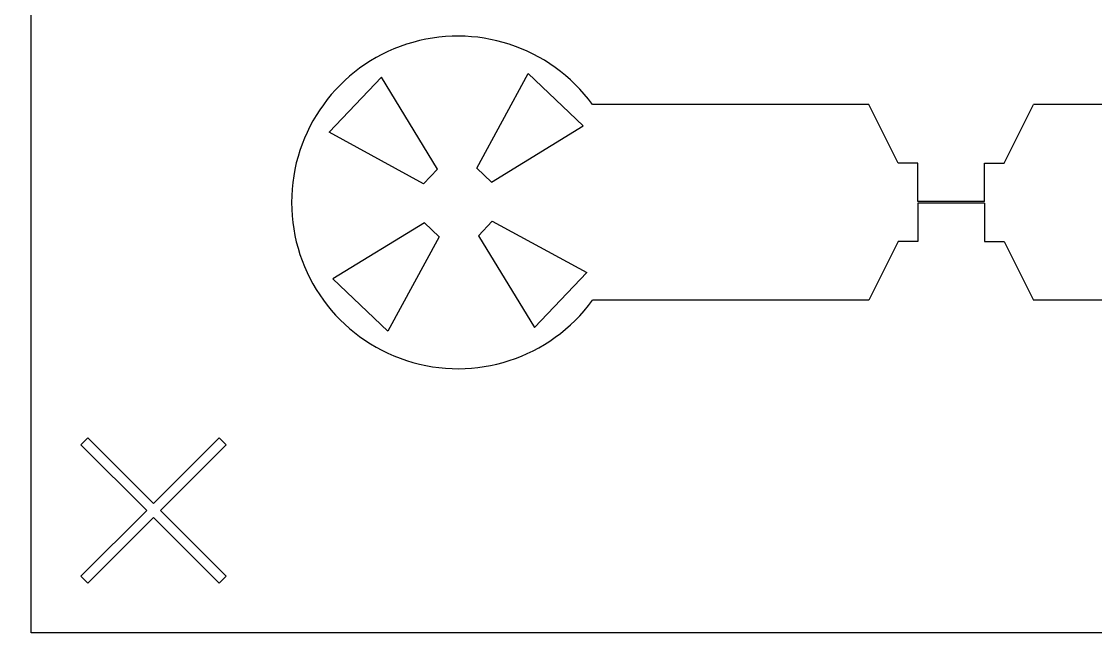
# Model space of a CAD drawing. Header units: inches. Extents: x -271009 to 5700, y -37000 to 38138.
# Drawn here: x -125000 to -119430, y -17255 to -14032 of the extents above; entities that cross this region are included whole.
import ezdxf

# ---------------------------------------------------------------- set-up
doc = ezdxf.new("R2010")
doc.units = ezdxf.units.IN
doc.header["$MEASUREMENT"] = 0

msp = doc.modelspace()

# ---------------------------------------------------------------- linework, layer by layer
for p, q in [((-122639.4, -14793), (-122372.3, -14302.8)), ((-122086.9, -14574.4), (-122372.3, -14302.8)), ((-123405, -14607), (-123133.4, -14321.6)), ((-122842.4, -14798), (-123133.4, -14321.6)), ((-120605.1, -14463.8), (-122038.9, -14463.8)), ((-120452.8, -14768.2), (-120605.1, -14463.8)), ((-119904.7, -14768.2), (-119752.5, -14463.8)), ((-116796.1, -14463.8), (-119752.5, -14463.8)), ((-122563.3, -14865.4), (-122086.9, -14574.4)), ((-122914.8, -14874.1), (-123405, -14607)), ((-122914.8, -14874.1), (-122842.4, -14798)), ((-122563.3, -14865.4), (-122639.4, -14793)), ((-120351.3, -14768.2), (-120452.8, -14768.2)), ((-120351.3, -14966.6), (-120351.3, -14768.2)), ((-120006.2, -14966.6), (-120006.2, -14768.2)), ((-120006.2, -14768.2), (-119904.7, -14768.2)), ((-120006.2, -14966.6), (-120351.3, -14966.6)), ((-120006.2, -14975.9), (-120351.3, -14975.9)), ((-120351.3, -14975.9), (-120351.3, -15174.2)), ((-120006.2, -14975.9), (-120006.2, -15174.2)), ((-122909.8, -15077.1), (-123386.2, -15368.1)), ((-122909.8, -15077.1), (-122833.7, -15149.5)), ((-122558.3, -15068.4), (-122630.7, -15144.5)), ((-122558.3, -15068.4), (-122068.1, -15335.5)), ((-122833.7, -15149.5), (-123100.8, -15639.7)), ((-122630.7, -15144.5), (-122339.7, -15620.9)), ((-120452.8, -15174.2), (-120605.1, -15478.7)), ((-120351.3, -15174.2), (-120452.8, -15174.2)), ((-120006.2, -15174.2), (-119904.7, -15174.2)), ((-119904.7, -15174.2), (-119752.5, -15478.7)), ((-123386.2, -15368.1), (-123100.8, -15639.7)), ((-122068.1, -15335.5), (-122339.7, -15620.9)), ((-120605.1, -15478.7), (-122038.9, -15478.7)), ((-116796.1, -15478.7), (-119752.5, -15478.7)), ((-124655.8, -16193.1), (-124691.7, -16229)), ((-124314.9, -16534), (-124655.8, -16193.1)), ((-123974, -16193.1), (-124314.9, -16534)), ((-123938.1, -16229), (-123974, -16193.1)), ((-124691.7, -16229), (-124350.8, -16569.9)), ((-124279, -16569.9), (-123938.1, -16229)), ((-124350.8, -16569.9), (-124691.7, -16910.8)), ((-123938.1, -16910.8), (-124279, -16569.9)), ((-124655.8, -16946.7), (-124314.9, -16605.8)), ((-124314.9, -16605.8), (-123974, -16946.7)), ((-124691.7, -16910.8), (-124655.8, -16946.7)), ((-123974, -16946.7), (-123938.1, -16910.8))]:
    msp.add_line(p, q)
msp.add_lwpolyline([(-137000, 35000, 6), (-113000, 35000)], format="xyb", close=True)
msp.add_lwpolyline([(-113885.8, -17204.2), (-124949.2, -17204.2), (-124949.2, -8678.2), (-113885.8, -8678.2)], close=True)
msp.add_arc((-122736.5, -14971.2), 862.7, 36.0319, 323.9681)

doc.saveas('drawing.dxf')
